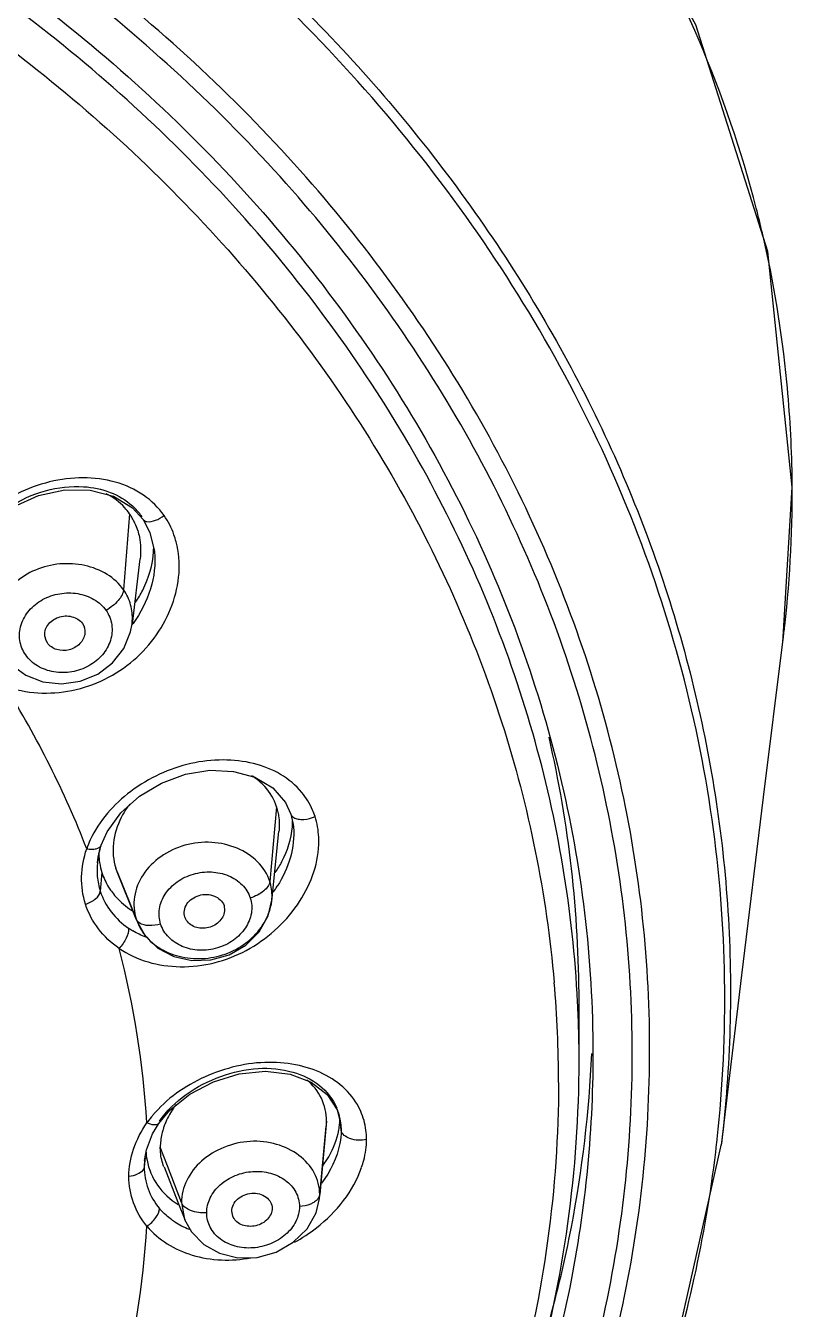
# Model space of a CAD drawing. Extents: x 0 to 1693, y 0 to 1240.
# Drawn here: x 953.97 to 970.61, y 641.74 to 669.62 of the extents above; entities that cross this region are included whole.
import ezdxf

# ---------------------------------------------------------------- set-up
doc = ezdxf.new("R2010")
doc.units = 0
doc.header["$LTSCALE"] = 14
doc.header["$MEASUREMENT"] = 0
doc.layers.add('DEF_LAYER_ASSEM_MEMBER', color=7, linetype='CONTINUOUS')

msp = doc.modelspace()

# ---------------------------------------------------------------- linework, layer by layer
at = {"layer": 'DEF_LAYER_ASSEM_MEMBER', "color": 9, "linetype": 'Continuous'}
for p, q in [((956.223, 659.019), (956.094, 657.367)), ((959.412, 652.657), (959.268, 651.034)), ((955.625, 651.225), (955.589, 650.82)), ((955.956, 651.244), (955.926, 651.319)), ((956.369, 650.212), (955.956, 651.244)), ((960.5, 645.83), (960.351, 644.239)), ((960.817, 645.629), (960.8, 645.807)), ((968.964, 645.328), (968.967, 645.355)), ((968.967, 645.355), (968.976, 645.436)), ((956.56, 645.041), (956.542, 644.84)), ((957.044, 644.862), (956.891, 645.264)), ((956.548, 644.972), (956.542, 644.84)), ((957.35, 644.059), (957.044, 644.862)), ((960.347, 644.15), (960.351, 644.239)), ((957.35, 644.059), (957.419, 643.692))]:
    msp.add_line(p, q, dxfattribs=at)
at = {"layer": 'DEF_LAYER_ASSEM_MEMBER', "color": 7, "linetype": 'Continuous'}
for p, q in [((956.286, 659.149), (956.516, 658.896)), ((956.516, 658.896), (956.667, 658.612)), ((956.516, 658.896), (956.516, 658.896)), ((956.667, 658.612), (956.766, 658.195)), ((956.766, 658.195), (956.766, 658.191)), ((956.286, 656.623), (956.453, 658.041)), ((956.247, 656.455), (956.279, 656.624)), ((956.285, 656.61), (956.286, 656.623)), ((954.441, 656.214), (954.406, 656.279)), ((969.984, 652.863), (970.408, 656.295)), ((955.738, 652.111), (956.035, 652.521)), ((959.723, 652.498), (959.774, 652.273)), ((959.723, 652.498), (959.724, 652.498)), ((959.774, 652.273), (959.781, 652.216)), ((955.609, 651.82), (955.738, 652.111)), ((959.312, 650.604), (959.465, 652.115)), ((959.781, 652.216), (959.781, 652.212)), ((955.587, 651.753), (955.609, 651.82)), ((955.609, 651.82), (955.609, 651.82)), ((955.525, 651.436), (955.525, 651.435)), ((955.954, 651.243), (955.926, 651.319)), ((955.954, 651.243), (956.393, 650.147)), ((959.229, 650.288), (959.312, 650.624)), ((959.31, 650.606), (959.312, 650.624)), ((958.274, 650.51), (958.286, 650.392)), ((956.369, 650.212), (956.393, 650.148)), ((957.432, 650.244), (957.425, 650.262)), ((965.979, 647.138), (965.979, 648.421)), ((960.515, 646.41), (960.731, 646.077)), ((956.861, 645.781), (957.098, 646.065)), ((960.731, 646.077), (960.811, 645.75)), ((956.59, 645.206), (956.725, 645.555)), ((956.725, 645.555), (956.861, 645.781)), ((960.347, 644.152), (960.494, 645.721)), ((960.811, 645.756), (960.811, 645.75)), ((960.811, 645.75), (960.817, 645.629)), ((956.548, 644.972), (956.59, 645.206)), ((956.548, 644.972), (956.548, 644.972)), ((956.972, 644.835), (957.271, 644.071)), ((957.271, 644.071), (957.42, 643.692)), ((959.321, 643.935), (959.32, 643.91)), ((960.347, 644.148), (960.347, 644.15)), ((957.419, 643.692), (957.419, 643.691)), ((958.462, 643.769), (958.442, 643.875))]:
    msp.add_line(p, q, dxfattribs=at)
for points in [[(970.4, 656.225), (970.606, 659.592), (970.076, 664.712), (968.511, 669.636), (965.958, 674.26), (962.478, 678.457), (958.13, 682.188), (953.064, 685.351), (947.393, 687.866)], [(952.613, 657.905), (952.86, 658.379), (953.235, 658.81), (953.709, 659.165), (954.25, 659.411), (954.817, 659.534), (955.371, 659.53), (955.873, 659.401), (956.286, 659.149)], [(953.509, 655.921), (953.658, 655.744), (953.971, 655.511), (954.342, 655.368), (954.746, 655.324), (955.152, 655.381), (955.533, 655.535), (955.857, 655.779), (956.101, 656.094), (956.247, 656.455)], [(956.035, 652.521), (956.439, 652.882), (956.916, 653.169), (957.436, 653.362), (957.967, 653.447), (958.478, 653.424), (958.943, 653.297), (959.332, 653.067)], [(959.332, 653.067), (959.608, 652.751), (959.724, 652.498)], [(969.067, 645.306), (969.512, 648.996), (969.984, 652.863)], [(955.525, 651.435), (955.542, 651.562), (955.587, 651.753)], [(956.393, 650.147), (956.56, 649.854), (956.836, 649.587), (957.183, 649.404), (957.576, 649.316), (957.986, 649.328), (958.388, 649.441), (958.746, 649.652), (959.034, 649.942), (959.229, 650.288)], [(957.098, 646.065), (957.532, 646.415), (958.047, 646.682), (958.605, 646.853), (959.172, 646.912), (959.706, 646.849), (960.165, 646.675), (960.515, 646.41)], [(934.626, 615.299), (940.81, 616.483), (947.081, 618.612), (952.817, 621.555), (957.892, 625.257), (962.14, 629.573), (965.468, 634.41), (967.791, 639.638), (969.068, 645.333)], [(957.419, 643.691), (957.566, 643.422), (957.834, 643.149), (958.178, 642.96), (958.571, 642.864), (958.991, 642.87), (959.405, 642.984), (959.777, 643.198), (960.077, 643.49), (960.275, 643.84), (960.347, 644.15)]]:
    msp.add_lwpolyline(points, dxfattribs=at)
at = {"layer": 'DEF_LAYER_ASSEM_MEMBER', "color": 9, "linetype": 'Continuous'}
for centre, radius, start, end in [((945.699, 659.46), 24.907, 13.1139, 14.4023), ((945.72, 659.467), 24.886, 5.5732, 13.109), ((945.641, 659.462), 24.964, 0.8537, 5.5661), ((944.972, 659.468), 25.633, 353.5444, 0.8178), ((955.141, 656.758), 1.145, 353.2907, 356.5375), ((954.28, 658.117), 2.505, 323.0719, 323.7186), ((944.393, 659.527), 26.215, 352.9182, 353.5582), ((935.608, 644.089), 21.123, 21.2486, 31.9813), ((957.292, 651.057), 2.112, 155.4444, 160.9838), ((957.172, 652.365), 2.675, 324.3629, 327.5243), ((957.126, 651.373), 1.639, 235.7458, 239.6307), ((937.175, 644.64), 19.459, 3.3875, 14.7069), ((940.256, 646.667), 25.277, 0.0044, 4.9347), ((940.447, 647.138), 25.533, 0.0014, 2.8678), ((958.56, 644.42), 2.391, 141.1466, 145.0523), ((958.652, 644.348), 2.508, 140.2366, 141.1705), ((958.096, 645.023), 1.643, 237.0941, 243.1606), ((937.089, 644.715), 19.546, 345.3115, 356.5802), ((958.149, 645.127), 1.76, 243.1605, 249.0213)]:
    msp.add_arc(centre, radius, start, end, dxfattribs=at)
at = {"layer": 'DEF_LAYER_ASSEM_MEMBER', "color": 7, "linetype": 'Continuous'}
for centre, radius, start, end in [((955.17, 658.284), 1.284, 30.9856, 34.9363), ((955.151, 658.272), 1.306, 26.7859, 30.9845), ((955.316, 658.117), 1.446, 44.7588, 47.824), ((955.34, 658.139), 1.413, 34.9453, 44.7797), ((955.138, 658.265), 1.321, 24.3849, 26.7892), ((955.122, 658.258), 1.339, 17.3543, 24.3742), ((954.885, 658.314), 1.863, 356.4947, 359.0067), ((954.923, 658.314), 1.825, 359.0135, 359.5526), ((954.708, 656.399), 0.325, 188.7279, 201.6006), ((940.197, 648.405), 25.782, 0.0339, 12.9133), ((958.16, 652.175), 1.357, 53.1857, 58.0153), ((958.188, 652.212), 1.311, 49.609, 53.1683), ((958.26, 652.284), 1.21, 13.3527, 17.9503), ((958.145, 652.351), 1.617, 355.4917, 359.4319), ((958.196, 652.35), 1.566, 359.4513, 359.8607), ((957.331, 651.26), 1.815, 162.3956, 172.2773), ((957.239, 651.275), 1.721, 172.345, 174.6418), ((957.143, 651.679), 1.588, 181.518, 182.022), ((957.084, 651.676), 1.529, 181.9833, 188.8043), ((956.962, 651.657), 1.405, 188.7846, 197.8886), ((957.058, 651.703), 1.512, 211.5686, 215.6497), ((958.288, 650.727), 1.029, 354.2837, 358.1217), ((940.32, 648.437), 25.96, 349.093, 357.4797), ((959.629, 645.657), 1.184, 20.2647, 22.8683), ((959.625, 645.656), 1.189, 18.2904, 20.2645), ((959.596, 645.647), 1.219, 12.4445, 18.2684), ((959.347, 645.911), 1.443, 354.1744, 358.1401), ((959.539, 645.635), 1.277, 5.4683, 12.4311), ((959.397, 645.909), 1.393, 358.1605, 358.6817), ((958.403, 645.208), 1.518, 160.0951, 162.9462), ((958.449, 645.192), 1.566, 158.4698, 160.1012), ((959.263, 645.831), 1.237, 355.372, 359.9741), ((959.218, 645.834), 1.281, 354.9303, 355.3961), ((959.251, 645.921), 1.54, 349.4826, 354.1669), ((957.974, 645.237), 1.395, 182.093, 190.642), ((939.858, 648.526), 26.431, 344.4441, 349.0931)]:
    msp.add_arc(centre, radius, start, end, dxfattribs=at)
at = {"layer": 'DEF_LAYER_ASSEM_MEMBER', "color": 9, "linetype": 'Continuous'}
for points, start_tangent, end_tangent in [([(969.823, 665.655), (966.819, 672.716), (961.726, 678.94), (954.808, 684.074), (946.427, 687.88)], (-0.248722, 0.968575), (-0.946164, 0.323686)), ([(968.976, 645.436), (968.865, 652.38), (967.018, 659.169), (963.521, 665.477), (958.529, 671.067), (952.238, 675.685), (944.954, 679.126), (936.943, 681.26), (928.579, 681.979)], (0.108919, 0.994051), (-1, -0.000266)), ([(934.987, 615.658), (948.508, 619.754), (954.35, 623.277), (959.302, 627.631), (963.195, 632.667), (965.893, 638.212), (967.304, 644.073), (967.378, 650.048), (966.115, 655.932), (963.556, 661.521), (959.79, 666.623), (954.947, 671.061), (949.195, 674.683), (942.731, 677.363), (928.579, 679.564)], (0.990632, 0.136562), (-1, 0)), ([(934.916, 615.868), (948.308, 619.922), (954.094, 623.41), (959, 627.722), (962.856, 632.709), (965.53, 638.2), (966.928, 644.004), (967.003, 649.922), (965.752, 655.75), (963.218, 661.285), (959.489, 666.338), (954.693, 670.734), (948.997, 674.321), (942.595, 676.975), (928.579, 679.155)], (0.990658, 0.136371), (-1, 0)), ([(946.801, 678.676), (956.772, 672.858), (960.839, 669.105), (964.199, 664.861), (966.745, 660.272), (968.426, 655.409), (969.209, 650.388), (969.068, 645.334)], (0.924076, -0.38221), (-0.1181, -0.993002)), ([(965.947, 648.415), (964.973, 654.26), (962.672, 659.845), (959.129, 664.967), (954.473, 669.439), (942.534, 675.812), (928.579, 678.044)], (-0.050016, 0.998748), (-1, 0)), ([(928.579, 677.206), (942.111, 675.085), (953.763, 669.017), (958.361, 664.747), (961.916, 659.845), (964.304, 654.48), (965.439, 648.842)], (1, 0), (0.085984, -0.996297)), ([(956.527, 659.42), (955.914, 659.705), (955.216, 659.797), (954.49, 659.709), (953.786, 659.451), (953.157, 659.037), (952.65, 658.5), (952.308, 657.879), (952.169, 657.218)], (-0.823016, 0.568018), (-0.037895, -0.999282)), ([(956.973, 658.978), (956.528, 659.419)], (-0.566916, 0.823776), (-0.826038, 0.563614)), ([(956.599, 658.849), (956.786, 658.876), (956.973, 658.978)], (0.986005, -0.166719), (0.803943, 0.594706)), ([(957.234, 658.408), (957.188, 658.56), (956.973, 658.978)], (-0.247075, 0.968996), (-0.577966, 0.816061)), ([(956.516, 658.896), (956.53, 658.88), (956.599, 658.849)], (0.57189, -0.82033), (0.986005, -0.166719)), ([(953.525, 655.277), (954.971, 655.181), (956.313, 655.838), (956.81, 656.391), (957.146, 657.037), (957.297, 657.727), (957.235, 658.406)], (0.936744, -0.350015), (-0.255207, 0.966886)), ([(956.766, 658.192), (956.678, 657.387), (956.299, 656.634)], (0.095312, -0.995447), (-0.591753, -0.806119)), ([(956.094, 657.367), (955.736, 657.701), (955.252, 657.893), (954.712, 657.927), (954.182, 657.796), (953.734, 657.51), (953.424, 657.111), (953.296, 656.65), (953.366, 656.19)], (-0.572619, 0.819822), (0.35655, -0.934276)), ([(953.97, 655.952), (953.844, 656.265), (953.87, 656.604), (954.043, 656.915), (954.338, 657.153), (954.708, 657.282), (955.099, 657.283), (955.452, 657.157), (955.713, 656.92)], (-0.572751, 0.819729), (0.572727, -0.819746)), ([(956.094, 657.367), (956.062, 657.259), (955.978, 657.134), (955.713, 656.92)], (-0.077768, -0.996971), (-0.874359, -0.48528)), ([(956.284, 656.689), (956.248, 657.042), (956.094, 657.367)], (0.060268, 0.998182), (-0.572997, 0.819557)), ([(955.713, 656.92), (955.838, 656.606), (955.808, 656.268), (955.634, 655.956), (955.342, 655.717), (954.972, 655.586), (954.581, 655.585), (954.229, 655.713), (953.97, 655.952)], (0.572727, -0.819746), (-0.572751, 0.819729)), ([(959.963, 652.965), (959.501, 653.357), (958.915, 653.593), (958.253, 653.672), (957.557, 653.594), (956.252, 652.99), (955.371, 651.934)], (-0.636204, 0.77152), (-0.414917, -0.909859)), ([(960.249, 652.444), (960.196, 652.585), (959.963, 652.964)], (-0.301582, 0.95344), (-0.640626, 0.767853)), ([(959.724, 652.498), (959.786, 652.422), (959.882, 652.387), (960.006, 652.381), (960.249, 652.444)], (0.310064, -0.950716), (0.909559, 0.415574)), ([(960.329, 651.836), (960.329, 651.993), (960.249, 652.444)], (0.043553, 0.999051), (-0.314648, 0.949208)), ([(959.781, 652.212), (959.715, 651.561), (959.429, 650.928)], (0.090348, -0.99591), (-0.536819, -0.843697)), ([(955.268, 650.539), (955.184, 651.134), (955.295, 651.744)], (-0.305503, 0.952191), (0.319471, 0.947596)), ([(955.295, 651.745), (955.403, 651.734), (955.501, 651.744), (955.609, 651.82)], (0.984561, -0.175043), (0.325161, 0.945659)), ([(955.997, 649.58), (957.322, 649.182), (958.757, 649.537), (959.865, 650.526), (960.197, 651.163), (960.33, 651.834)], (0.822797, -0.568336), (0.035523, 0.999369)), ([(959.268, 651.034), (959.004, 651.459), (958.559, 651.753), (958.006, 651.881), (957.425, 651.819), (956.903, 651.571), (956.518, 651.18), (956.331, 650.702), (956.369, 650.212)], (-0.308363, 0.951269), (0.308473, -0.951233)), ([(956.899, 650.109), (956.873, 650.439), (957, 650.76), (957.258, 651.025), (957.609, 651.193), (957.999, 651.239), (958.37, 651.157), (958.667, 650.961), (958.843, 650.676)], (-0.308471, 0.951234), (0.308442, -0.951243)), ([(959.268, 651.034), (959.139, 650.828), (958.843, 650.676)], (-0.088247, -0.996099), (-0.9601, -0.279656)), ([(955.268, 650.539), (955.492, 650.661), (955.589, 650.82)], (0.952313, 0.305124), (0.087794, 0.996139)), ([(955.589, 650.82), (955.825, 650.373), (956.204, 650.018)], (0.308765, -0.951138), (0.827741, -0.56111)), ([(958.843, 650.676), (958.867, 650.346), (958.737, 650.025), (958.479, 649.76), (958.129, 649.59), (957.739, 649.542), (957.368, 649.624), (957.073, 649.823), (956.899, 650.109)], (0.308442, -0.951243), (-0.308471, 0.951234)), ([(955.997, 649.58), (955.548, 650.006), (955.268, 650.539)], (-0.820972, 0.570968), (-0.311829, 0.950138)), ([(956.204, 650.018), (956.151, 649.802), (955.997, 649.58)], (0.055943, -0.998434), (-0.696439, -0.717616)), ([(956.404, 650.16), (956.369, 650.212)], (-0.695695, 0.718338), (-0.37166, 0.928369)), ([(956.566, 650.084), (956.515, 650.096), (956.404, 650.16)], (-0.983727, 0.17967), (-0.695695, 0.718338)), ([(956.899, 650.109), (956.646, 650.075), (956.566, 650.084)], (-0.960099, -0.279661), (-0.983727, 0.17967)), ([(956.58, 649.826), (956.298, 649.959)], (-0.938239, 0.345988), (-0.862664, 0.505778)), ([(961.26, 645.996), (960.956, 646.471), (960.491, 646.821), (959.909, 647.035), (959.248, 647.105), (957.862, 646.79), (956.724, 645.952)], (-0.370024, 0.929022), (-0.6396, -0.768708)), ([(965.533, 646.669), (964.6, 639.85), (961.848, 633.376), (957.416, 627.573), (951.527, 622.734)], (0, -1), (-0.83663, -0.547769)), ([(961.366, 645.432), (961.36, 645.579), (961.26, 645.994)], (0.006928, 0.999976), (-0.375592, 0.926785)), ([(956.209, 644.629), (956.311, 645.223), (956.6, 645.79)], (0.003502, 0.999994), (0.568114, 0.82295)), ([(956.799, 645.748), (956.757, 645.747), (956.601, 645.79)], (-0.990035, -0.140823), (-0.917667, 0.39735)), ([(956.861, 645.781), (956.85, 645.769), (956.799, 645.748)], (-0.570356, -0.821397), (-0.990035, -0.140823)), ([(960.817, 645.629), (960.788, 645.341), (960.392, 644.484)], (-0.000134, -1), (-0.597418, -0.80193)), ([(961.366, 645.432), (961.191, 645.416), (961.001, 645.451), (960.817, 645.629)], (-0.9751, -0.221767), (-0.092779, 0.995687)), ([(960.351, 644.239), (960.231, 644.706), (959.899, 645.084), (959.414, 645.325), (958.844, 645.389), (958.273, 645.259), (957.788, 644.963), (957.464, 644.541), (957.35, 644.059)], (0.00002, 1), (0.000043, -1)), ([(958.241, 625.586), (962.364, 629.896), (965.586, 634.722), (967.805, 639.91), (968.964, 645.328)], (0.748849, 0.662741), (0.112769, 0.993621)), ([(961.26, 644.826), (961.306, 644.978), (961.366, 645.432)], (0.327683, 0.944788), (-0.007241, 0.999974)), ([(956.542, 644.84), (956.512, 644.766), (956.392, 644.675), (956.209, 644.629)], (-0.092662, -0.995698), (-0.995461, -0.095171)), ([(956.542, 644.84), (956.627, 644.357), (956.872, 643.935)], (0.00011, -1), (0.642146, -0.766583)), ([(957.898, 643.839), (957.975, 644.162), (958.193, 644.447), (958.519, 644.648), (958.902, 644.736), (959.285, 644.698), (959.611, 644.54), (959.832, 644.287), (959.911, 643.974)], (-0.000031, 1), (0, -1)), ([(959.801, 643.198), (960.283, 643.514), (961.26, 644.824)], (0.879054, 0.476722), (0.32282, 0.94646)), ([(956.6, 643.549), (956.31, 644.056), (956.209, 644.629)], (-0.633942, 0.773381), (-0.003128, 0.999995)), ([(960.351, 644.239), (960.347, 644.216), (960.312, 644.145)], (-0.093146, -0.995652), (-0.59893, -0.800801)), ([(956.601, 643.549), (956.796, 643.733), (956.872, 643.935)], (0.846983, 0.531619), (-0.011701, 0.999932)), ([(957.203, 643.643), (957.111, 643.708), (956.872, 643.935)], (-0.839201, 0.543821), (-0.640587, 0.767886)), ([(957.898, 643.839), (957.721, 643.844), (957.548, 643.889), (957.35, 644.059)], (-0.997731, -0.067325), (-0.3558, 0.934562)), ([(959.911, 643.974), (959.832, 643.651), (959.611, 643.368), (959.285, 643.167), (958.902, 643.077), (958.519, 643.113), (958.193, 643.27), (957.975, 643.525), (957.898, 643.839)], (0, -1), (-0.000031, 1)), ([(960.22, 644.064), (960.152, 644.029), (959.911, 643.974)], (-0.852101, -0.523377), (-0.997731, -0.067321)), ([(960.312, 644.145), (960.294, 644.123), (960.22, 644.064)], (-0.59893, -0.800801), (-0.852101, -0.523377)), ([(956.601, 643.549), (957.581, 642.922), (958.855, 642.861)], (0.637542, -0.770416), (0.9837, 0.179815))]:
    msp.add_spline(points, degree=3, dxfattribs=dict(at, start_tangent=start_tangent, end_tangent=end_tangent))
at = {"layer": 'DEF_LAYER_ASSEM_MEMBER', "color": 7, "linetype": 'Continuous'}
for points, start_tangent, end_tangent in [([(928.579, 678.449), (943.007, 676.077), (949.524, 673.198), (955.237, 669.324), (959.926, 664.602), (963.41, 659.216), (965.555, 653.372), (966.279, 647.294)], (1, 0), (-0.000029, -1)), ([(953.612, 659.155), (954.4, 659.517), (955.228, 659.606)], (0.830495, 0.557026), (0.997822, -0.06596)), ([(955.228, 659.606), (955.803, 659.483), (956.287, 659.188)], (0.997822, -0.06596), (0.741057, -0.671442)), ([(956.223, 659.019), (956.119, 659.149), (955.716, 659.454)], (-0.572756, 0.819726), (-0.890541, 0.454902)), ([(956.4, 658.658), (956.437, 658.509), (956.453, 658.041)], (0.298372, -0.95445), (-0.117525, -0.99307)), ([(956.356, 657.098), (956.509, 657.358), (956.744, 658.201)], (0.559857, 0.828589), (0.061021, 0.998137)), ([(954.387, 656.35), (954.393, 656.478), (954.449, 656.599), (954.678, 656.768), (954.974, 656.783), (955.202, 656.636)], (-0.151615, 0.98844), (0.572727, -0.819746)), ([(955.202, 656.636), (955.255, 656.419)], (0.572727, -0.819746), (-0.116668, -0.993171)), ([(955.255, 656.419), (955.145, 656.197), (954.912, 656.064), (954.643, 656.07), (954.441, 656.214)], (-0.116668, -0.993171), (-0.572747, 0.819732)), ([(959.412, 652.657), (959.159, 653.092), (959.037, 653.211)], (-0.308463, 0.951236), (-0.76158, 0.648071)), ([(956.228, 652.711), (956.175, 652.641), (956.041, 652.42)], (-0.614815, -0.788671), (-0.453258, -0.89138)), ([(959.438, 652.564), (959.459, 652.455), (959.465, 652.115)], (0.23119, -0.972909), (-0.104574, -0.994517)), ([(956.041, 652.42), (955.874, 651.865), (955.926, 651.319)], (-0.453258, -0.89138), (0.308478, -0.951232)), ([(959.387, 651.226), (959.529, 651.464), (959.757, 652.223)], (0.560771, 0.827971), (0.078281, 0.996931)), ([(955.525, 651.435), (955.524, 651.144)], (-0.092803, -0.995684), (0.087089, -0.996201)), ([(955.524, 651.144), (955.589, 650.82)], (0.087089, -0.996201), (0.308205, -0.95132)), ([(955.625, 651.225), (955.77, 650.912)], (0.30848, -0.951231), (0.523444, -0.85206)), ([(959.316, 650.693), (959.268, 651.034)], (0.032582, 0.999469), (-0.308639, 0.951179)), ([(955.829, 650.822), (955.924, 650.703), (956.277, 650.402)], (0.582775, -0.812633), (0.84337, -0.537333)), ([(956.393, 650.147), (956.633, 649.78), (957.011, 649.512), (957.481, 649.374), (957.99, 649.379), (958.477, 649.531), (958.885, 649.813), (959.173, 650.184), (959.31, 650.606)], (0.371414, -0.928467), (0.116883, 0.993146)), ([(957.425, 650.262), (957.414, 650.405), (957.468, 650.544), (957.58, 650.658), (957.731, 650.731), (957.901, 650.751), (958.064, 650.717), (958.274, 650.51)], (-0.308467, 0.951235), (0.308442, -0.951243)), ([(958.285, 650.392), (958.162, 650.155), (957.899, 650.024), (957.612, 650.059), (957.431, 650.244)], (-0.100127, -0.994975), (-0.371838, 0.928297)), ([(966.279, 647.294), (965.742, 642.052), (964.144, 636.959), (961.532, 632.161), (957.981, 627.795)], (-0.000029, -1), (-0.69669, -0.717372)), ([(951.593, 622.635), (957.626, 627.554), (962.181, 633.485), (965.016, 640.127), (965.979, 647.138)], (0.839046, 0.544061), (0, 1)), ([(956.873, 645.825), (957.451, 646.406), (958.206, 646.801), (959.015, 646.973), (959.768, 646.893)], (0.566739, 0.823897), (0.960378, -0.278702)), ([(959.768, 646.893), (960.348, 646.602), (960.72, 646.118)], (0.960378, -0.278702), (0.388629, -0.921394)), ([(960.5, 645.83), (960.386, 646.327), (960.07, 646.721)], (-0.000005, 1), (-0.777745, 0.62858)), ([(957.232, 646.188), (957.16, 646.086), (956.992, 645.767)], (-0.606737, -0.794903), (-0.366941, -0.930244)), ([(956.952, 645.653), (956.926, 645.556), (956.891, 645.264)], (-0.293107, -0.95608), (0.000029, -1)), ([(960.426, 644.873), (960.545, 645.057), (960.765, 645.64)], (0.579798, 0.81476), (0.182102, 0.98328)), ([(956.97, 644.834), (956.896, 645.153), (956.891, 645.264)], (-0.361108, 0.932524), (-0.000029, 1)), ([(956.603, 644.979), (956.832, 644.436), (957.277, 644.021)], (0.184831, -0.98277), (0.852037, -0.523481)), ([(958.442, 643.875), (958.569, 644.138), (958.71, 644.225), (958.876, 644.264), (959.043, 644.247), (959.186, 644.18), (959.285, 644.07), (959.321, 643.935)], (-0.000026, 1), (0, -1)), ([(959.32, 643.91), (959.194, 643.678), (958.927, 643.551), (958.778, 643.548), (958.64, 643.587), (958.531, 643.664), (958.462, 643.769)], (-0.093562, -0.995613), (-0.364916, 0.931041))]:
    msp.add_spline(points, degree=3, dxfattribs=dict(at, start_tangent=start_tangent, end_tangent=end_tangent))

doc.saveas('drawing.dxf')
